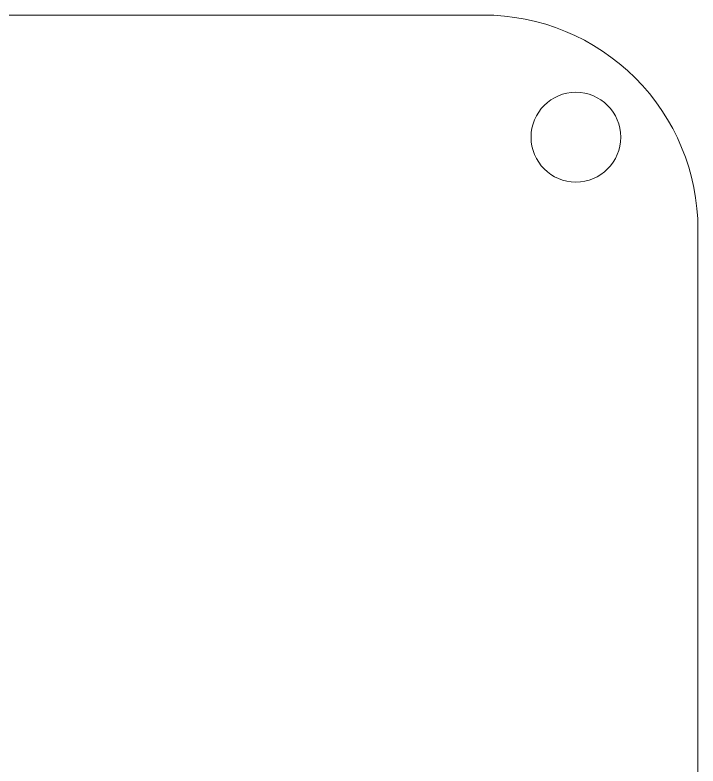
# Model space of a CAD drawing. Header units: inches. Extents: x -4.89 to -2.45, y 0.77 to 2.41.
# Drawn here: x -3.203 to -2.454, y 1.59 to 2.412 of the extents above; entities that cross this region are included whole.
import ezdxf

# ---------------------------------------------------------------- set-up
doc = ezdxf.new("R2010")
doc.units = ezdxf.units.IN
doc.header["$MEASUREMENT"] = 0
doc.layers.add('Layer 1', color=7, linetype='Continuous')

msp = doc.modelspace()

# ---------------------------------------------------------------- linework, layer by layer
at = {"layer": 'Layer 1', "lineweight": 9}
for points in [[(-4.65138, 2.41245), (-4.65138, 2.41245), (-2.68924, 2.41245), (-2.68924, 2.41245)], [(-2.45378, 2.17736), (-2.45378, 2.17736), (-2.45378, 1.00189), (-2.45378, 1.00189)]]:
    msp.add_open_spline(points, degree=3, dxfattribs=at)
for points, knots in [([(-2.45378, 2.17736), (-2.45378, 2.23971), (-2.47859, 2.29951), (-2.52275, 2.3436), (-2.52275, 2.3436), (-2.56691, 2.38769), (-2.62679, 2.41245), (-2.68924, 2.41245)], [0, 0, 0, 0, 0.333333, 0.333333, 0.333333, 0.333333, 1, 1, 1, 1]), ([(-2.53842, 2.2786), (-2.53842, 2.30578), (-2.56046, 2.32781), (-2.58763, 2.32781), (-2.58763, 2.32781), (-2.61481, 2.32781), (-2.63685, 2.30578), (-2.63685, 2.2786), (-2.63685, 2.2786), (-2.63685, 2.25143), (-2.61481, 2.22939), (-2.58764, 2.22939), (-2.58764, 2.22939), (-2.56046, 2.22939), (-2.53843, 2.25143), (-2.53842, 2.2786)], [0, 0, 0, 0, 0.2, 0.2, 0.2, 0.2, 0.4, 0.4, 0.4, 0.4, 0.6, 0.6, 0.6, 0.6, 1, 1, 1, 1])]:
    msp.add_open_spline(points, degree=3, knots=knots, dxfattribs=at)

doc.saveas('drawing.dxf')
